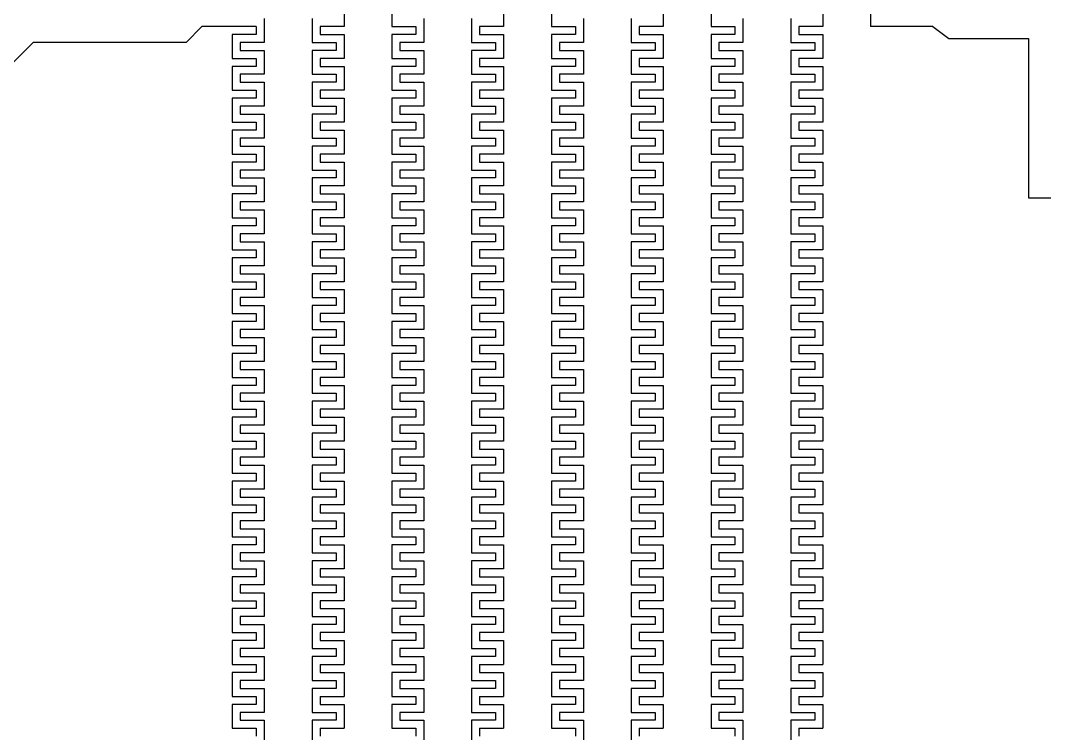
# Model space of a CAD drawing. Header units: millimetres. Extents: x -15719 to 274281, y 25504 to 323346.
# Drawn here: x 242422 to 245631, y 186917 to 189152 of the extents above; entities that cross this region are included whole.
import ezdxf

# ---------------------------------------------------------------- set-up
doc = ezdxf.new("R2010")
doc.units = ezdxf.units.MM
doc.layers.add('CLEAR', color=140, linetype='Continuous')
doc.layers.add('OPAQUE', color=10, linetype='Continuous')

msp = doc.modelspace()

# ---------------------------------------------------------------- linework, layer by layer
at = {"layer": 'CLEAR'}
for p, q in [((243436, 189208), (243436, 189133)), ((243586, 189208), (243586, 189133)), ((243936, 189208), (243936, 189133)), ((244086, 189208), (244086, 189133)), ((244436, 189208), (244436, 189133)), ((244586, 189208), (244586, 189133)), ((244936, 189208), (244936, 189133)), ((245086, 189208), (245086, 189133)), ((243186, 189158), (243186, 189083)), ((243336, 189158), (243336, 189083)), ((243686, 189158), (243686, 189083)), ((243836, 189158), (243836, 189083)), ((244186, 189158), (244186, 189083)), ((244336, 189158), (244336, 189083)), ((244686, 189158), (244686, 189083)), ((244836, 189158), (244836, 189083)), ((242991, 189133), (242941, 189083)), ((243161, 189133), (242991, 189133)), ((243161, 189133), (243161, 189108)), ((243436, 189133), (243361, 189133)), ((243361, 189133), (243361, 189108)), ((243586, 189133), (243661, 189133)), ((243661, 189133), (243661, 189108)), ((243936, 189133), (243861, 189133)), ((243861, 189133), (243861, 189108)), ((244086, 189133), (244161, 189133)), ((244161, 189133), (244161, 189108)), ((244436, 189133), (244361, 189133)), ((244361, 189133), (244361, 189108)), ((244586, 189133), (244661, 189133)), ((244661, 189133), (244661, 189108)), ((244936, 189133), (244861, 189133)), ((244861, 189133), (244861, 189108)), ((245281, 189133), (245086, 189133)), ((245281, 189133), (245331, 189095.5)), ((243161, 189108), (243086, 189108)), ((243086, 189108), (243086, 189033)), ((243361, 189108), (243436, 189108)), ((243436, 189108), (243436, 189033)), ((243661, 189108), (243586, 189108)), ((243586, 189108), (243586, 189033)), ((243861, 189108), (243936, 189108)), ((243936, 189108), (243936, 189033)), ((244161, 189108), (244086, 189108)), ((244086, 189108), (244086, 189033)), ((244361, 189108), (244436, 189108)), ((244436, 189108), (244436, 189033)), ((244661, 189108), (244586, 189108)), ((244586, 189108), (244586, 189033)), ((244861, 189108), (244936, 189108)), ((244936, 189108), (244936, 189033)), ((245331, 189095.5), (245581, 189095.5)), ((245581, 189095.5), (245581, 188595.5)), ((242461.7, 189083), (240303.9, 186925.2)), ((242941, 189083), (242461.7, 189083)), ((243186, 189083), (243111, 189083)), ((243111, 189083), (243111, 189058)), ((243336, 189083), (243411, 189083)), ((243411, 189083), (243411, 189058)), ((243686, 189083), (243611, 189083)), ((243611, 189083), (243611, 189058)), ((243836, 189083), (243911, 189083)), ((243911, 189083), (243911, 189058)), ((244186, 189083), (244111, 189083)), ((244111, 189083), (244111, 189058)), ((244336, 189083), (244411, 189083)), ((244411, 189083), (244411, 189058)), ((244686, 189083), (244611, 189083)), ((244611, 189083), (244611, 189058)), ((244836, 189083), (244911, 189083)), ((244911, 189083), (244911, 189058)), ((243086, 189033), (243161, 189033)), ((243111, 189058), (243186, 189058)), ((243161, 189033), (243161, 189008)), ((243186, 189058), (243186, 188983)), ((243411, 189058), (243336, 189058)), ((243336, 189058), (243336, 188983)), ((243436, 189033), (243361, 189033)), ((243361, 189033), (243361, 189008)), ((243586, 189033), (243661, 189033)), ((243611, 189058), (243686, 189058)), ((243661, 189033), (243661, 189008)), ((243686, 189058), (243686, 188983)), ((243911, 189058), (243836, 189058)), ((243836, 189058), (243836, 188983)), ((243936, 189033), (243861, 189033)), ((243861, 189033), (243861, 189008)), ((244086, 189033), (244161, 189033)), ((244111, 189058), (244186, 189058)), ((244161, 189033), (244161, 189008)), ((244186, 189058), (244186, 188983)), ((244411, 189058), (244336, 189058)), ((244336, 189058), (244336, 188983)), ((244436, 189033), (244361, 189033)), ((244361, 189033), (244361, 189008)), ((244586, 189033), (244661, 189033)), ((244611, 189058), (244686, 189058)), ((244661, 189033), (244661, 189008)), ((244686, 189058), (244686, 188983)), ((244911, 189058), (244836, 189058)), ((244836, 189058), (244836, 188983)), ((244936, 189033), (244861, 189033)), ((244861, 189033), (244861, 189008)), ((243161, 189008), (243086, 189008)), ((243086, 189008), (243086, 188933)), ((243361, 189008), (243436, 189008)), ((243436, 189008), (243436, 188933)), ((243661, 189008), (243586, 189008)), ((243586, 189008), (243586, 188933)), ((243861, 189008), (243936, 189008)), ((243936, 189008), (243936, 188933)), ((244161, 189008), (244086, 189008)), ((244086, 189008), (244086, 188933)), ((244361, 189008), (244436, 189008)), ((244436, 189008), (244436, 188933)), ((244661, 189008), (244586, 189008)), ((244586, 189008), (244586, 188933)), ((244861, 189008), (244936, 189008)), ((244936, 189008), (244936, 188933)), ((243186, 188983), (243111, 188983)), ((243111, 188983), (243111, 188958)), ((243336, 188983), (243411, 188983)), ((243411, 188983), (243411, 188958)), ((243686, 188983), (243611, 188983)), ((243611, 188983), (243611, 188958)), ((243836, 188983), (243911, 188983)), ((243911, 188983), (243911, 188958)), ((244186, 188983), (244111, 188983)), ((244111, 188983), (244111, 188958)), ((244336, 188983), (244411, 188983)), ((244411, 188983), (244411, 188958)), ((244686, 188983), (244611, 188983)), ((244611, 188983), (244611, 188958)), ((244836, 188983), (244911, 188983)), ((244911, 188983), (244911, 188958)), ((243086, 188933), (243161, 188933)), ((243111, 188958), (243186, 188958)), ((243161, 188933), (243161, 188908)), ((243186, 188958), (243186, 188883)), ((243411, 188958), (243336, 188958)), ((243336, 188958), (243336, 188883)), ((243436, 188933), (243361, 188933)), ((243361, 188933), (243361, 188908)), ((243586, 188933), (243661, 188933)), ((243611, 188958), (243686, 188958)), ((243661, 188933), (243661, 188908)), ((243686, 188958), (243686, 188883)), ((243911, 188958), (243836, 188958)), ((243836, 188958), (243836, 188883)), ((243936, 188933), (243861, 188933)), ((243861, 188933), (243861, 188908)), ((244086, 188933), (244161, 188933)), ((244111, 188958), (244186, 188958)), ((244161, 188933), (244161, 188908)), ((244186, 188958), (244186, 188883)), ((244411, 188958), (244336, 188958)), ((244336, 188958), (244336, 188883)), ((244436, 188933), (244361, 188933)), ((244361, 188933), (244361, 188908)), ((244586, 188933), (244661, 188933)), ((244611, 188958), (244686, 188958)), ((244661, 188933), (244661, 188908)), ((244686, 188958), (244686, 188883)), ((244911, 188958), (244836, 188958)), ((244836, 188958), (244836, 188883)), ((244936, 188933), (244861, 188933)), ((244861, 188933), (244861, 188908)), ((243161, 188908), (243086, 188908)), ((243086, 188908), (243086, 188833)), ((243361, 188908), (243436, 188908)), ((243436, 188908), (243436, 188833)), ((243661, 188908), (243586, 188908)), ((243586, 188908), (243586, 188833)), ((243861, 188908), (243936, 188908)), ((243936, 188908), (243936, 188833)), ((244161, 188908), (244086, 188908)), ((244086, 188908), (244086, 188833)), ((244361, 188908), (244436, 188908)), ((244436, 188908), (244436, 188833)), ((244661, 188908), (244586, 188908)), ((244586, 188908), (244586, 188833)), ((244861, 188908), (244936, 188908)), ((244936, 188908), (244936, 188833)), ((243186, 188883), (243111, 188883)), ((243111, 188883), (243111, 188858)), ((243336, 188883), (243411, 188883)), ((243411, 188883), (243411, 188858)), ((243686, 188883), (243611, 188883)), ((243611, 188883), (243611, 188858)), ((243836, 188883), (243911, 188883)), ((243911, 188883), (243911, 188858)), ((244186, 188883), (244111, 188883)), ((244111, 188883), (244111, 188858)), ((244336, 188883), (244411, 188883)), ((244411, 188883), (244411, 188858)), ((244686, 188883), (244611, 188883)), ((244611, 188883), (244611, 188858)), ((244836, 188883), (244911, 188883)), ((244911, 188883), (244911, 188858)), ((243111, 188858), (243186, 188858)), ((243186, 188858), (243186, 188783)), ((243411, 188858), (243336, 188858)), ((243336, 188858), (243336, 188783)), ((243611, 188858), (243686, 188858)), ((243686, 188858), (243686, 188783)), ((243911, 188858), (243836, 188858)), ((243836, 188858), (243836, 188783)), ((244111, 188858), (244186, 188858)), ((244186, 188858), (244186, 188783)), ((244411, 188858), (244336, 188858)), ((244336, 188858), (244336, 188783)), ((244611, 188858), (244686, 188858)), ((244686, 188858), (244686, 188783)), ((244911, 188858), (244836, 188858)), ((244836, 188858), (244836, 188783)), ((243086, 188833), (243161, 188833)), ((243161, 188808), (243086, 188808)), ((243086, 188808), (243086, 188733)), ((243161, 188833), (243161, 188808)), ((243436, 188833), (243361, 188833)), ((243361, 188833), (243361, 188808)), ((243361, 188808), (243436, 188808)), ((243436, 188808), (243436, 188733)), ((243586, 188833), (243661, 188833)), ((243661, 188808), (243586, 188808)), ((243586, 188808), (243586, 188733)), ((243661, 188833), (243661, 188808)), ((243936, 188833), (243861, 188833)), ((243861, 188833), (243861, 188808)), ((243861, 188808), (243936, 188808)), ((243936, 188808), (243936, 188733)), ((244086, 188833), (244161, 188833)), ((244161, 188808), (244086, 188808)), ((244086, 188808), (244086, 188733)), ((244161, 188833), (244161, 188808)), ((244436, 188833), (244361, 188833)), ((244361, 188833), (244361, 188808)), ((244361, 188808), (244436, 188808)), ((244436, 188808), (244436, 188733)), ((244586, 188833), (244661, 188833)), ((244661, 188808), (244586, 188808)), ((244586, 188808), (244586, 188733)), ((244661, 188833), (244661, 188808)), ((244936, 188833), (244861, 188833)), ((244861, 188833), (244861, 188808)), ((244861, 188808), (244936, 188808)), ((244936, 188808), (244936, 188733)), ((243186, 188783), (243111, 188783)), ((243111, 188783), (243111, 188758)), ((243336, 188783), (243411, 188783)), ((243411, 188783), (243411, 188758)), ((243686, 188783), (243611, 188783)), ((243611, 188783), (243611, 188758)), ((243836, 188783), (243911, 188783)), ((243911, 188783), (243911, 188758)), ((244186, 188783), (244111, 188783)), ((244111, 188783), (244111, 188758)), ((244336, 188783), (244411, 188783)), ((244411, 188783), (244411, 188758)), ((244686, 188783), (244611, 188783)), ((244611, 188783), (244611, 188758)), ((244836, 188783), (244911, 188783)), ((244911, 188783), (244911, 188758)), ((243111, 188758), (243186, 188758)), ((243186, 188758), (243186, 188683)), ((243411, 188758), (243336, 188758)), ((243336, 188758), (243336, 188683)), ((243611, 188758), (243686, 188758)), ((243686, 188758), (243686, 188683)), ((243911, 188758), (243836, 188758)), ((243836, 188758), (243836, 188683)), ((244111, 188758), (244186, 188758)), ((244186, 188758), (244186, 188683)), ((244411, 188758), (244336, 188758)), ((244336, 188758), (244336, 188683)), ((244611, 188758), (244686, 188758)), ((244686, 188758), (244686, 188683)), ((244911, 188758), (244836, 188758)), ((244836, 188758), (244836, 188683)), ((243086, 188733), (243161, 188733)), ((243161, 188708), (243086, 188708)), ((243086, 188708), (243086, 188633)), ((243161, 188733), (243161, 188708)), ((243436, 188733), (243361, 188733)), ((243361, 188733), (243361, 188708)), ((243361, 188708), (243436, 188708)), ((243436, 188708), (243436, 188633)), ((243586, 188733), (243661, 188733)), ((243661, 188708), (243586, 188708)), ((243586, 188708), (243586, 188633)), ((243661, 188733), (243661, 188708)), ((243936, 188733), (243861, 188733)), ((243861, 188733), (243861, 188708)), ((243861, 188708), (243936, 188708)), ((243936, 188708), (243936, 188633)), ((244086, 188733), (244161, 188733)), ((244161, 188708), (244086, 188708)), ((244086, 188708), (244086, 188633)), ((244161, 188733), (244161, 188708)), ((244436, 188733), (244361, 188733)), ((244361, 188733), (244361, 188708)), ((244361, 188708), (244436, 188708)), ((244436, 188708), (244436, 188633)), ((244586, 188733), (244661, 188733)), ((244661, 188708), (244586, 188708)), ((244586, 188708), (244586, 188633)), ((244661, 188733), (244661, 188708)), ((244936, 188733), (244861, 188733)), ((244861, 188733), (244861, 188708)), ((244861, 188708), (244936, 188708)), ((244936, 188708), (244936, 188633)), ((243186, 188683), (243111, 188683)), ((243111, 188683), (243111, 188658)), ((243336, 188683), (243411, 188683)), ((243411, 188683), (243411, 188658)), ((243686, 188683), (243611, 188683)), ((243611, 188683), (243611, 188658)), ((243836, 188683), (243911, 188683)), ((243911, 188683), (243911, 188658)), ((244186, 188683), (244111, 188683)), ((244111, 188683), (244111, 188658)), ((244336, 188683), (244411, 188683)), ((244411, 188683), (244411, 188658)), ((244686, 188683), (244611, 188683)), ((244611, 188683), (244611, 188658)), ((244836, 188683), (244911, 188683)), ((244911, 188683), (244911, 188658)), ((243111, 188658), (243186, 188658)), ((243186, 188658), (243186, 188583)), ((243411, 188658), (243336, 188658)), ((243336, 188658), (243336, 188583)), ((243611, 188658), (243686, 188658)), ((243686, 188658), (243686, 188583)), ((243911, 188658), (243836, 188658)), ((243836, 188658), (243836, 188583)), ((244111, 188658), (244186, 188658)), ((244186, 188658), (244186, 188583)), ((244411, 188658), (244336, 188658)), ((244336, 188658), (244336, 188583)), ((244611, 188658), (244686, 188658)), ((244686, 188658), (244686, 188583)), ((244911, 188658), (244836, 188658)), ((244836, 188658), (244836, 188583)), ((243086, 188633), (243161, 188633)), ((243161, 188633), (243161, 188608)), ((243436, 188633), (243361, 188633)), ((243361, 188633), (243361, 188608)), ((243586, 188633), (243661, 188633)), ((243661, 188633), (243661, 188608)), ((243936, 188633), (243861, 188633)), ((243861, 188633), (243861, 188608)), ((244086, 188633), (244161, 188633)), ((244161, 188633), (244161, 188608)), ((244436, 188633), (244361, 188633)), ((244361, 188633), (244361, 188608)), ((244586, 188633), (244661, 188633)), ((244661, 188633), (244661, 188608)), ((244936, 188633), (244861, 188633)), ((244861, 188633), (244861, 188608)), ((243161, 188608), (243086, 188608)), ((243086, 188608), (243086, 188533)), ((243186, 188583), (243111, 188583)), ((243111, 188583), (243111, 188558)), ((243336, 188583), (243411, 188583)), ((243361, 188608), (243436, 188608)), ((243411, 188583), (243411, 188558)), ((243436, 188608), (243436, 188533)), ((243661, 188608), (243586, 188608)), ((243586, 188608), (243586, 188533)), ((243686, 188583), (243611, 188583)), ((243611, 188583), (243611, 188558)), ((243836, 188583), (243911, 188583)), ((243861, 188608), (243936, 188608)), ((243911, 188583), (243911, 188558)), ((243936, 188608), (243936, 188533)), ((244161, 188608), (244086, 188608)), ((244086, 188608), (244086, 188533)), ((244186, 188583), (244111, 188583)), ((244111, 188583), (244111, 188558)), ((244336, 188583), (244411, 188583)), ((244361, 188608), (244436, 188608)), ((244411, 188583), (244411, 188558)), ((244436, 188608), (244436, 188533)), ((244661, 188608), (244586, 188608)), ((244586, 188608), (244586, 188533)), ((244686, 188583), (244611, 188583)), ((244611, 188583), (244611, 188558)), ((244836, 188583), (244911, 188583)), ((244861, 188608), (244936, 188608)), ((244911, 188583), (244911, 188558)), ((244936, 188608), (244936, 188533)), ((245581, 188595.5), (245781, 188595.5)), ((243111, 188558), (243186, 188558)), ((243186, 188558), (243186, 188483)), ((243411, 188558), (243336, 188558)), ((243336, 188558), (243336, 188483)), ((243611, 188558), (243686, 188558)), ((243686, 188558), (243686, 188483)), ((243911, 188558), (243836, 188558)), ((243836, 188558), (243836, 188483)), ((244111, 188558), (244186, 188558)), ((244186, 188558), (244186, 188483)), ((244411, 188558), (244336, 188558)), ((244336, 188558), (244336, 188483)), ((244611, 188558), (244686, 188558)), ((244686, 188558), (244686, 188483)), ((244911, 188558), (244836, 188558)), ((244836, 188558), (244836, 188483)), ((243086, 188533), (243161, 188533)), ((243161, 188533), (243161, 188508)), ((243436, 188533), (243361, 188533)), ((243361, 188533), (243361, 188508)), ((243586, 188533), (243661, 188533)), ((243661, 188533), (243661, 188508)), ((243936, 188533), (243861, 188533)), ((243861, 188533), (243861, 188508)), ((244086, 188533), (244161, 188533)), ((244161, 188533), (244161, 188508)), ((244436, 188533), (244361, 188533)), ((244361, 188533), (244361, 188508)), ((244586, 188533), (244661, 188533)), ((244661, 188533), (244661, 188508)), ((244936, 188533), (244861, 188533)), ((244861, 188533), (244861, 188508)), ((243161, 188508), (243086, 188508)), ((243086, 188508), (243086, 188433)), ((243186, 188483), (243111, 188483)), ((243111, 188483), (243111, 188458)), ((243336, 188483), (243411, 188483)), ((243361, 188508), (243436, 188508)), ((243411, 188483), (243411, 188458)), ((243436, 188508), (243436, 188433)), ((243661, 188508), (243586, 188508)), ((243586, 188508), (243586, 188433)), ((243686, 188483), (243611, 188483)), ((243611, 188483), (243611, 188458)), ((243836, 188483), (243911, 188483)), ((243861, 188508), (243936, 188508)), ((243911, 188483), (243911, 188458)), ((243936, 188508), (243936, 188433)), ((244161, 188508), (244086, 188508)), ((244086, 188508), (244086, 188433)), ((244186, 188483), (244111, 188483)), ((244111, 188483), (244111, 188458)), ((244336, 188483), (244411, 188483)), ((244361, 188508), (244436, 188508)), ((244411, 188483), (244411, 188458)), ((244436, 188508), (244436, 188433)), ((244661, 188508), (244586, 188508)), ((244586, 188508), (244586, 188433)), ((244686, 188483), (244611, 188483)), ((244611, 188483), (244611, 188458)), ((244836, 188483), (244911, 188483)), ((244861, 188508), (244936, 188508)), ((244911, 188483), (244911, 188458)), ((244936, 188508), (244936, 188433)), ((243111, 188458), (243186, 188458)), ((243186, 188458), (243186, 188383)), ((243411, 188458), (243336, 188458)), ((243336, 188458), (243336, 188383)), ((243611, 188458), (243686, 188458)), ((243686, 188458), (243686, 188383)), ((243911, 188458), (243836, 188458)), ((243836, 188458), (243836, 188383)), ((244111, 188458), (244186, 188458)), ((244186, 188458), (244186, 188383)), ((244411, 188458), (244336, 188458)), ((244336, 188458), (244336, 188383)), ((244611, 188458), (244686, 188458)), ((244686, 188458), (244686, 188383)), ((244911, 188458), (244836, 188458)), ((244836, 188458), (244836, 188383)), ((243086, 188433), (243161, 188433)), ((243161, 188433), (243161, 188408)), ((243436, 188433), (243361, 188433)), ((243361, 188433), (243361, 188408)), ((243586, 188433), (243661, 188433)), ((243661, 188433), (243661, 188408)), ((243936, 188433), (243861, 188433)), ((243861, 188433), (243861, 188408)), ((244086, 188433), (244161, 188433)), ((244161, 188433), (244161, 188408)), ((244436, 188433), (244361, 188433)), ((244361, 188433), (244361, 188408)), ((244586, 188433), (244661, 188433)), ((244661, 188433), (244661, 188408)), ((244936, 188433), (244861, 188433)), ((244861, 188433), (244861, 188408)), ((243161, 188408), (243086, 188408)), ((243086, 188408), (243086, 188333)), ((243361, 188408), (243436, 188408)), ((243436, 188408), (243436, 188333)), ((243661, 188408), (243586, 188408)), ((243586, 188408), (243586, 188333)), ((243861, 188408), (243936, 188408)), ((243936, 188408), (243936, 188333)), ((244161, 188408), (244086, 188408)), ((244086, 188408), (244086, 188333)), ((244361, 188408), (244436, 188408)), ((244436, 188408), (244436, 188333)), ((244661, 188408), (244586, 188408)), ((244586, 188408), (244586, 188333)), ((244861, 188408), (244936, 188408)), ((244936, 188408), (244936, 188333)), ((243186, 188383), (243111, 188383)), ((243111, 188383), (243111, 188358)), ((243111, 188358), (243186, 188358)), ((243186, 188358), (243186, 188283)), ((243336, 188383), (243411, 188383)), ((243411, 188358), (243336, 188358)), ((243336, 188358), (243336, 188283)), ((243411, 188383), (243411, 188358)), ((243686, 188383), (243611, 188383)), ((243611, 188383), (243611, 188358)), ((243611, 188358), (243686, 188358)), ((243686, 188358), (243686, 188283)), ((243836, 188383), (243911, 188383)), ((243911, 188358), (243836, 188358)), ((243836, 188358), (243836, 188283)), ((243911, 188383), (243911, 188358)), ((244186, 188383), (244111, 188383)), ((244111, 188383), (244111, 188358)), ((244111, 188358), (244186, 188358)), ((244186, 188358), (244186, 188283)), ((244336, 188383), (244411, 188383)), ((244411, 188358), (244336, 188358)), ((244336, 188358), (244336, 188283)), ((244411, 188383), (244411, 188358)), ((244686, 188383), (244611, 188383)), ((244611, 188383), (244611, 188358)), ((244611, 188358), (244686, 188358)), ((244686, 188358), (244686, 188283)), ((244836, 188383), (244911, 188383)), ((244911, 188358), (244836, 188358)), ((244836, 188358), (244836, 188283)), ((244911, 188383), (244911, 188358)), ((243086, 188333), (243161, 188333)), ((243161, 188333), (243161, 188308)), ((243436, 188333), (243361, 188333)), ((243361, 188333), (243361, 188308)), ((243586, 188333), (243661, 188333)), ((243661, 188333), (243661, 188308)), ((243936, 188333), (243861, 188333)), ((243861, 188333), (243861, 188308)), ((244086, 188333), (244161, 188333)), ((244161, 188333), (244161, 188308)), ((244436, 188333), (244361, 188333)), ((244361, 188333), (244361, 188308)), ((244586, 188333), (244661, 188333)), ((244661, 188333), (244661, 188308)), ((244936, 188333), (244861, 188333)), ((244861, 188333), (244861, 188308)), ((243161, 188308), (243086, 188308)), ((243086, 188308), (243086, 188233)), ((243361, 188308), (243436, 188308)), ((243436, 188308), (243436, 188233)), ((243661, 188308), (243586, 188308)), ((243586, 188308), (243586, 188233)), ((243861, 188308), (243936, 188308)), ((243936, 188308), (243936, 188233)), ((244161, 188308), (244086, 188308)), ((244086, 188308), (244086, 188233)), ((244361, 188308), (244436, 188308)), ((244436, 188308), (244436, 188233)), ((244661, 188308), (244586, 188308)), ((244586, 188308), (244586, 188233)), ((244861, 188308), (244936, 188308)), ((244936, 188308), (244936, 188233)), ((243186, 188283), (243111, 188283)), ((243111, 188283), (243111, 188258)), ((243111, 188258), (243186, 188258)), ((243186, 188258), (243186, 188183)), ((243336, 188283), (243411, 188283)), ((243411, 188258), (243336, 188258)), ((243336, 188258), (243336, 188183)), ((243411, 188283), (243411, 188258)), ((243686, 188283), (243611, 188283)), ((243611, 188283), (243611, 188258)), ((243611, 188258), (243686, 188258)), ((243686, 188258), (243686, 188183)), ((243836, 188283), (243911, 188283)), ((243911, 188258), (243836, 188258)), ((243836, 188258), (243836, 188183)), ((243911, 188283), (243911, 188258)), ((244186, 188283), (244111, 188283)), ((244111, 188283), (244111, 188258)), ((244111, 188258), (244186, 188258)), ((244186, 188258), (244186, 188183)), ((244336, 188283), (244411, 188283)), ((244411, 188258), (244336, 188258)), ((244336, 188258), (244336, 188183)), ((244411, 188283), (244411, 188258)), ((244686, 188283), (244611, 188283)), ((244611, 188283), (244611, 188258)), ((244611, 188258), (244686, 188258)), ((244686, 188258), (244686, 188183)), ((244836, 188283), (244911, 188283)), ((244911, 188258), (244836, 188258)), ((244836, 188258), (244836, 188183)), ((244911, 188283), (244911, 188258)), ((243086, 188233), (243161, 188233)), ((243161, 188233), (243161, 188208)), ((243436, 188233), (243361, 188233)), ((243361, 188233), (243361, 188208)), ((243586, 188233), (243661, 188233)), ((243661, 188233), (243661, 188208)), ((243936, 188233), (243861, 188233)), ((243861, 188233), (243861, 188208)), ((244086, 188233), (244161, 188233)), ((244161, 188233), (244161, 188208)), ((244436, 188233), (244361, 188233)), ((244361, 188233), (244361, 188208)), ((244586, 188233), (244661, 188233)), ((244661, 188233), (244661, 188208)), ((244936, 188233), (244861, 188233)), ((244861, 188233), (244861, 188208)), ((243161, 188208), (243086, 188208)), ((243086, 188208), (243086, 188133)), ((243361, 188208), (243436, 188208)), ((243436, 188208), (243436, 188133)), ((243661, 188208), (243586, 188208)), ((243586, 188208), (243586, 188133)), ((243861, 188208), (243936, 188208)), ((243936, 188208), (243936, 188133)), ((244161, 188208), (244086, 188208)), ((244086, 188208), (244086, 188133)), ((244361, 188208), (244436, 188208)), ((244436, 188208), (244436, 188133)), ((244661, 188208), (244586, 188208)), ((244586, 188208), (244586, 188133)), ((244861, 188208), (244936, 188208)), ((244936, 188208), (244936, 188133)), ((243186, 188183), (243111, 188183)), ((243111, 188183), (243111, 188158)), ((243336, 188183), (243411, 188183)), ((243411, 188183), (243411, 188158)), ((243686, 188183), (243611, 188183)), ((243611, 188183), (243611, 188158)), ((243836, 188183), (243911, 188183)), ((243911, 188183), (243911, 188158)), ((244186, 188183), (244111, 188183)), ((244111, 188183), (244111, 188158)), ((244336, 188183), (244411, 188183)), ((244411, 188183), (244411, 188158)), ((244686, 188183), (244611, 188183)), ((244611, 188183), (244611, 188158)), ((244836, 188183), (244911, 188183)), ((244911, 188183), (244911, 188158)), ((243086, 188133), (243161, 188133)), ((243111, 188158), (243186, 188158)), ((243161, 188133), (243161, 188108)), ((243186, 188158), (243186, 188083)), ((243411, 188158), (243336, 188158)), ((243336, 188158), (243336, 188083)), ((243436, 188133), (243361, 188133)), ((243361, 188133), (243361, 188108)), ((243586, 188133), (243661, 188133)), ((243611, 188158), (243686, 188158)), ((243661, 188133), (243661, 188108)), ((243686, 188158), (243686, 188083)), ((243911, 188158), (243836, 188158)), ((243836, 188158), (243836, 188083)), ((243936, 188133), (243861, 188133)), ((243861, 188133), (243861, 188108)), ((244086, 188133), (244161, 188133)), ((244111, 188158), (244186, 188158)), ((244161, 188133), (244161, 188108)), ((244186, 188158), (244186, 188083)), ((244411, 188158), (244336, 188158)), ((244336, 188158), (244336, 188083)), ((244436, 188133), (244361, 188133)), ((244361, 188133), (244361, 188108)), ((244586, 188133), (244661, 188133)), ((244611, 188158), (244686, 188158)), ((244661, 188133), (244661, 188108)), ((244686, 188158), (244686, 188083)), ((244911, 188158), (244836, 188158)), ((244836, 188158), (244836, 188083)), ((244936, 188133), (244861, 188133)), ((244861, 188133), (244861, 188108)), ((243161, 188108), (243086, 188108)), ((243086, 188108), (243086, 188033)), ((243361, 188108), (243436, 188108)), ((243436, 188108), (243436, 188033)), ((243661, 188108), (243586, 188108)), ((243586, 188108), (243586, 188033)), ((243861, 188108), (243936, 188108)), ((243936, 188108), (243936, 188033)), ((244161, 188108), (244086, 188108)), ((244086, 188108), (244086, 188033)), ((244361, 188108), (244436, 188108)), ((244436, 188108), (244436, 188033)), ((244661, 188108), (244586, 188108)), ((244586, 188108), (244586, 188033)), ((244861, 188108), (244936, 188108)), ((244936, 188108), (244936, 188033)), ((243186, 188083), (243111, 188083)), ((243111, 188083), (243111, 188058)), ((243336, 188083), (243411, 188083)), ((243411, 188083), (243411, 188058)), ((243686, 188083), (243611, 188083)), ((243611, 188083), (243611, 188058)), ((243836, 188083), (243911, 188083)), ((243911, 188083), (243911, 188058)), ((244186, 188083), (244111, 188083)), ((244111, 188083), (244111, 188058)), ((244336, 188083), (244411, 188083)), ((244411, 188083), (244411, 188058)), ((244686, 188083), (244611, 188083)), ((244611, 188083), (244611, 188058)), ((244836, 188083), (244911, 188083)), ((244911, 188083), (244911, 188058)), ((243086, 188033), (243161, 188033)), ((243111, 188058), (243186, 188058)), ((243161, 188033), (243161, 188008)), ((243186, 188058), (243186, 187983)), ((243411, 188058), (243336, 188058)), ((243336, 188058), (243336, 187983)), ((243436, 188033), (243361, 188033)), ((243361, 188033), (243361, 188008)), ((243586, 188033), (243661, 188033)), ((243611, 188058), (243686, 188058)), ((243661, 188033), (243661, 188008)), ((243686, 188058), (243686, 187983)), ((243911, 188058), (243836, 188058)), ((243836, 188058), (243836, 187983)), ((243936, 188033), (243861, 188033)), ((243861, 188033), (243861, 188008)), ((244086, 188033), (244161, 188033)), ((244111, 188058), (244186, 188058)), ((244161, 188033), (244161, 188008)), ((244186, 188058), (244186, 187983)), ((244411, 188058), (244336, 188058)), ((244336, 188058), (244336, 187983)), ((244436, 188033), (244361, 188033)), ((244361, 188033), (244361, 188008)), ((244586, 188033), (244661, 188033)), ((244611, 188058), (244686, 188058)), ((244661, 188033), (244661, 188008)), ((244686, 188058), (244686, 187983)), ((244911, 188058), (244836, 188058)), ((244836, 188058), (244836, 187983)), ((244936, 188033), (244861, 188033)), ((244861, 188033), (244861, 188008)), ((243161, 188008), (243086, 188008)), ((243086, 188008), (243086, 187933)), ((243361, 188008), (243436, 188008)), ((243436, 188008), (243436, 187933)), ((243661, 188008), (243586, 188008)), ((243586, 188008), (243586, 187933)), ((243861, 188008), (243936, 188008)), ((243936, 188008), (243936, 187933)), ((244161, 188008), (244086, 188008)), ((244086, 188008), (244086, 187933)), ((244361, 188008), (244436, 188008)), ((244436, 188008), (244436, 187933)), ((244661, 188008), (244586, 188008)), ((244586, 188008), (244586, 187933)), ((244861, 188008), (244936, 188008)), ((244936, 188008), (244936, 187933)), ((243186, 187983), (243111, 187983)), ((243111, 187983), (243111, 187958)), ((243336, 187983), (243411, 187983)), ((243411, 187983), (243411, 187958)), ((243686, 187983), (243611, 187983)), ((243611, 187983), (243611, 187958)), ((243836, 187983), (243911, 187983)), ((243911, 187983), (243911, 187958)), ((244186, 187983), (244111, 187983)), ((244111, 187983), (244111, 187958)), ((244336, 187983), (244411, 187983)), ((244411, 187983), (244411, 187958)), ((244686, 187983), (244611, 187983)), ((244611, 187983), (244611, 187958)), ((244836, 187983), (244911, 187983)), ((244911, 187983), (244911, 187958)), ((243111, 187958), (243186, 187958)), ((243186, 187958), (243186, 187883)), ((243411, 187958), (243336, 187958)), ((243336, 187958), (243336, 187883)), ((243611, 187958), (243686, 187958)), ((243686, 187958), (243686, 187883)), ((243911, 187958), (243836, 187958)), ((243836, 187958), (243836, 187883)), ((244111, 187958), (244186, 187958)), ((244186, 187958), (244186, 187883)), ((244411, 187958), (244336, 187958)), ((244336, 187958), (244336, 187883)), ((244611, 187958), (244686, 187958)), ((244686, 187958), (244686, 187883)), ((244911, 187958), (244836, 187958)), ((244836, 187958), (244836, 187883)), ((243086, 187933), (243161, 187933)), ((243161, 187908), (243086, 187908)), ((243086, 187908), (243086, 187833)), ((243161, 187933), (243161, 187908)), ((243436, 187933), (243361, 187933)), ((243361, 187933), (243361, 187908)), ((243361, 187908), (243436, 187908)), ((243436, 187908), (243436, 187833)), ((243586, 187933), (243661, 187933)), ((243661, 187908), (243586, 187908)), ((243586, 187908), (243586, 187833)), ((243661, 187933), (243661, 187908)), ((243936, 187933), (243861, 187933)), ((243861, 187933), (243861, 187908)), ((243861, 187908), (243936, 187908)), ((243936, 187908), (243936, 187833)), ((244086, 187933), (244161, 187933)), ((244161, 187908), (244086, 187908)), ((244086, 187908), (244086, 187833)), ((244161, 187933), (244161, 187908)), ((244436, 187933), (244361, 187933)), ((244361, 187933), (244361, 187908)), ((244361, 187908), (244436, 187908)), ((244436, 187908), (244436, 187833)), ((244586, 187933), (244661, 187933)), ((244661, 187908), (244586, 187908)), ((244586, 187908), (244586, 187833)), ((244661, 187933), (244661, 187908)), ((244936, 187933), (244861, 187933)), ((244861, 187933), (244861, 187908)), ((244861, 187908), (244936, 187908)), ((244936, 187908), (244936, 187833)), ((243186, 187883), (243111, 187883)), ((243111, 187883), (243111, 187858)), ((243336, 187883), (243411, 187883)), ((243411, 187883), (243411, 187858)), ((243686, 187883), (243611, 187883)), ((243611, 187883), (243611, 187858)), ((243836, 187883), (243911, 187883)), ((243911, 187883), (243911, 187858)), ((244186, 187883), (244111, 187883)), ((244111, 187883), (244111, 187858)), ((244336, 187883), (244411, 187883)), ((244411, 187883), (244411, 187858)), ((244686, 187883), (244611, 187883)), ((244611, 187883), (244611, 187858)), ((244836, 187883), (244911, 187883)), ((244911, 187883), (244911, 187858)), ((243111, 187858), (243186, 187858)), ((243186, 187858), (243186, 187783)), ((243411, 187858), (243336, 187858)), ((243336, 187858), (243336, 187783)), ((243611, 187858), (243686, 187858)), ((243686, 187858), (243686, 187783)), ((243911, 187858), (243836, 187858)), ((243836, 187858), (243836, 187783)), ((244111, 187858), (244186, 187858)), ((244186, 187858), (244186, 187783)), ((244411, 187858), (244336, 187858)), ((244336, 187858), (244336, 187783)), ((244611, 187858), (244686, 187858)), ((244686, 187858), (244686, 187783)), ((244911, 187858), (244836, 187858)), ((244836, 187858), (244836, 187783)), ((243086, 187833), (243161, 187833)), ((243161, 187833), (243161, 187808)), ((243436, 187833), (243361, 187833)), ((243361, 187833), (243361, 187808)), ((243586, 187833), (243661, 187833)), ((243661, 187833), (243661, 187808)), ((243936, 187833), (243861, 187833)), ((243861, 187833), (243861, 187808)), ((244086, 187833), (244161, 187833)), ((244161, 187833), (244161, 187808)), ((244436, 187833), (244361, 187833)), ((244361, 187833), (244361, 187808)), ((244586, 187833), (244661, 187833)), ((244661, 187833), (244661, 187808)), ((244936, 187833), (244861, 187833)), ((244861, 187833), (244861, 187808)), ((243161, 187808), (243086, 187808)), ((243086, 187808), (243086, 187733)), ((243186, 187783), (243111, 187783)), ((243111, 187783), (243111, 187758)), ((243336, 187783), (243411, 187783)), ((243361, 187808), (243436, 187808)), ((243411, 187783), (243411, 187758)), ((243436, 187808), (243436, 187733)), ((243661, 187808), (243586, 187808)), ((243586, 187808), (243586, 187733)), ((243686, 187783), (243611, 187783)), ((243611, 187783), (243611, 187758)), ((243836, 187783), (243911, 187783)), ((243861, 187808), (243936, 187808)), ((243911, 187783), (243911, 187758)), ((243936, 187808), (243936, 187733)), ((244161, 187808), (244086, 187808)), ((244086, 187808), (244086, 187733)), ((244186, 187783), (244111, 187783)), ((244111, 187783), (244111, 187758)), ((244336, 187783), (244411, 187783)), ((244361, 187808), (244436, 187808)), ((244411, 187783), (244411, 187758)), ((244436, 187808), (244436, 187733)), ((244661, 187808), (244586, 187808)), ((244586, 187808), (244586, 187733)), ((244686, 187783), (244611, 187783)), ((244611, 187783), (244611, 187758)), ((244836, 187783), (244911, 187783)), ((244861, 187808), (244936, 187808)), ((244911, 187783), (244911, 187758)), ((244936, 187808), (244936, 187733)), ((243111, 187758), (243186, 187758)), ((243186, 187758), (243186, 187683)), ((243411, 187758), (243336, 187758)), ((243336, 187758), (243336, 187683)), ((243611, 187758), (243686, 187758)), ((243686, 187758), (243686, 187683)), ((243911, 187758), (243836, 187758)), ((243836, 187758), (243836, 187683)), ((244111, 187758), (244186, 187758)), ((244186, 187758), (244186, 187683)), ((244411, 187758), (244336, 187758)), ((244336, 187758), (244336, 187683)), ((244611, 187758), (244686, 187758)), ((244686, 187758), (244686, 187683)), ((244911, 187758), (244836, 187758)), ((244836, 187758), (244836, 187683)), ((243086, 187733), (243161, 187733)), ((243161, 187733), (243161, 187708)), ((243436, 187733), (243361, 187733)), ((243361, 187733), (243361, 187708)), ((243586, 187733), (243661, 187733)), ((243661, 187733), (243661, 187708)), ((243936, 187733), (243861, 187733)), ((243861, 187733), (243861, 187708)), ((244086, 187733), (244161, 187733)), ((244161, 187733), (244161, 187708)), ((244436, 187733), (244361, 187733)), ((244361, 187733), (244361, 187708)), ((244586, 187733), (244661, 187733)), ((244661, 187733), (244661, 187708)), ((244936, 187733), (244861, 187733)), ((244861, 187733), (244861, 187708)), ((243161, 187708), (243086, 187708)), ((243086, 187708), (243086, 187633)), ((243186, 187683), (243111, 187683)), ((243111, 187683), (243111, 187658)), ((243336, 187683), (243411, 187683)), ((243361, 187708), (243436, 187708)), ((243411, 187683), (243411, 187658)), ((243436, 187708), (243436, 187633)), ((243661, 187708), (243586, 187708)), ((243586, 187708), (243586, 187633)), ((243686, 187683), (243611, 187683)), ((243611, 187683), (243611, 187658)), ((243836, 187683), (243911, 187683)), ((243861, 187708), (243936, 187708)), ((243911, 187683), (243911, 187658)), ((243936, 187708), (243936, 187633)), ((244161, 187708), (244086, 187708)), ((244086, 187708), (244086, 187633)), ((244186, 187683), (244111, 187683)), ((244111, 187683), (244111, 187658)), ((244336, 187683), (244411, 187683)), ((244361, 187708), (244436, 187708)), ((244411, 187683), (244411, 187658)), ((244436, 187708), (244436, 187633)), ((244661, 187708), (244586, 187708)), ((244586, 187708), (244586, 187633)), ((244686, 187683), (244611, 187683)), ((244611, 187683), (244611, 187658)), ((244836, 187683), (244911, 187683)), ((244861, 187708), (244936, 187708)), ((244911, 187683), (244911, 187658)), ((244936, 187708), (244936, 187633)), ((243111, 187658), (243186, 187658)), ((243186, 187658), (243186, 187583)), ((243411, 187658), (243336, 187658)), ((243336, 187658), (243336, 187583)), ((243611, 187658), (243686, 187658)), ((243686, 187658), (243686, 187583)), ((243911, 187658), (243836, 187658)), ((243836, 187658), (243836, 187583)), ((244111, 187658), (244186, 187658)), ((244186, 187658), (244186, 187583)), ((244411, 187658), (244336, 187658)), ((244336, 187658), (244336, 187583)), ((244611, 187658), (244686, 187658)), ((244686, 187658), (244686, 187583)), ((244911, 187658), (244836, 187658)), ((244836, 187658), (244836, 187583)), ((243086, 187633), (243161, 187633)), ((243161, 187633), (243161, 187608)), ((243436, 187633), (243361, 187633)), ((243361, 187633), (243361, 187608)), ((243586, 187633), (243661, 187633)), ((243661, 187633), (243661, 187608)), ((243936, 187633), (243861, 187633)), ((243861, 187633), (243861, 187608)), ((244086, 187633), (244161, 187633)), ((244161, 187633), (244161, 187608)), ((244436, 187633), (244361, 187633)), ((244361, 187633), (244361, 187608)), ((244586, 187633), (244661, 187633)), ((244661, 187633), (244661, 187608)), ((244936, 187633), (244861, 187633)), ((244861, 187633), (244861, 187608)), ((243161, 187608), (243086, 187608)), ((243086, 187608), (243086, 187533)), ((243361, 187608), (243436, 187608)), ((243436, 187608), (243436, 187533)), ((243661, 187608), (243586, 187608)), ((243586, 187608), (243586, 187533)), ((243861, 187608), (243936, 187608)), ((243936, 187608), (243936, 187533)), ((244161, 187608), (244086, 187608)), ((244086, 187608), (244086, 187533)), ((244361, 187608), (244436, 187608)), ((244436, 187608), (244436, 187533)), ((244661, 187608), (244586, 187608)), ((244586, 187608), (244586, 187533)), ((244861, 187608), (244936, 187608)), ((244936, 187608), (244936, 187533)), ((243186, 187583), (243111, 187583)), ((243111, 187583), (243111, 187558)), ((243111, 187558), (243186, 187558)), ((243186, 187558), (243186, 187483)), ((243336, 187583), (243411, 187583)), ((243411, 187558), (243336, 187558)), ((243336, 187558), (243336, 187483)), ((243411, 187583), (243411, 187558)), ((243686, 187583), (243611, 187583)), ((243611, 187583), (243611, 187558)), ((243611, 187558), (243686, 187558)), ((243686, 187558), (243686, 187483)), ((243836, 187583), (243911, 187583)), ((243911, 187558), (243836, 187558)), ((243836, 187558), (243836, 187483)), ((243911, 187583), (243911, 187558)), ((244186, 187583), (244111, 187583)), ((244111, 187583), (244111, 187558)), ((244111, 187558), (244186, 187558)), ((244186, 187558), (244186, 187483)), ((244336, 187583), (244411, 187583)), ((244411, 187558), (244336, 187558)), ((244336, 187558), (244336, 187483)), ((244411, 187583), (244411, 187558)), ((244686, 187583), (244611, 187583)), ((244611, 187583), (244611, 187558)), ((244611, 187558), (244686, 187558)), ((244686, 187558), (244686, 187483)), ((244836, 187583), (244911, 187583)), ((244911, 187558), (244836, 187558)), ((244836, 187558), (244836, 187483)), ((244911, 187583), (244911, 187558)), ((243086, 187533), (243161, 187533)), ((243161, 187533), (243161, 187508)), ((243436, 187533), (243361, 187533)), ((243361, 187533), (243361, 187508)), ((243586, 187533), (243661, 187533)), ((243661, 187533), (243661, 187508)), ((243936, 187533), (243861, 187533)), ((243861, 187533), (243861, 187508)), ((244086, 187533), (244161, 187533)), ((244161, 187533), (244161, 187508)), ((244436, 187533), (244361, 187533)), ((244361, 187533), (244361, 187508)), ((244586, 187533), (244661, 187533)), ((244661, 187533), (244661, 187508)), ((244936, 187533), (244861, 187533)), ((244861, 187533), (244861, 187508)), ((243161, 187508), (243086, 187508)), ((243086, 187508), (243086, 187433)), ((243361, 187508), (243436, 187508)), ((243436, 187508), (243436, 187433)), ((243661, 187508), (243586, 187508)), ((243586, 187508), (243586, 187433)), ((243861, 187508), (243936, 187508)), ((243936, 187508), (243936, 187433)), ((244161, 187508), (244086, 187508)), ((244086, 187508), (244086, 187433)), ((244361, 187508), (244436, 187508)), ((244436, 187508), (244436, 187433)), ((244661, 187508), (244586, 187508)), ((244586, 187508), (244586, 187433)), ((244861, 187508), (244936, 187508)), ((244936, 187508), (244936, 187433)), ((243186, 187483), (243111, 187483)), ((243111, 187483), (243111, 187458)), ((243111, 187458), (243186, 187458)), ((243186, 187458), (243186, 187383)), ((243336, 187483), (243411, 187483)), ((243411, 187458), (243336, 187458)), ((243336, 187458), (243336, 187383)), ((243411, 187483), (243411, 187458)), ((243686, 187483), (243611, 187483)), ((243611, 187483), (243611, 187458)), ((243611, 187458), (243686, 187458)), ((243686, 187458), (243686, 187383)), ((243836, 187483), (243911, 187483)), ((243911, 187458), (243836, 187458)), ((243836, 187458), (243836, 187383)), ((243911, 187483), (243911, 187458)), ((244186, 187483), (244111, 187483)), ((244111, 187483), (244111, 187458)), ((244111, 187458), (244186, 187458)), ((244186, 187458), (244186, 187383)), ((244336, 187483), (244411, 187483)), ((244411, 187458), (244336, 187458)), ((244336, 187458), (244336, 187383)), ((244411, 187483), (244411, 187458)), ((244686, 187483), (244611, 187483)), ((244611, 187483), (244611, 187458)), ((244611, 187458), (244686, 187458)), ((244686, 187458), (244686, 187383)), ((244836, 187483), (244911, 187483)), ((244911, 187458), (244836, 187458)), ((244836, 187458), (244836, 187383)), ((244911, 187483), (244911, 187458)), ((243086, 187433), (243161, 187433)), ((243161, 187433), (243161, 187408)), ((243436, 187433), (243361, 187433)), ((243361, 187433), (243361, 187408)), ((243586, 187433), (243661, 187433)), ((243661, 187433), (243661, 187408)), ((243936, 187433), (243861, 187433)), ((243861, 187433), (243861, 187408)), ((244086, 187433), (244161, 187433)), ((244161, 187433), (244161, 187408)), ((244436, 187433), (244361, 187433)), ((244361, 187433), (244361, 187408)), ((244586, 187433), (244661, 187433)), ((244661, 187433), (244661, 187408)), ((244936, 187433), (244861, 187433)), ((244861, 187433), (244861, 187408)), ((243161, 187408), (243086, 187408)), ((243086, 187408), (243086, 187333)), ((243361, 187408), (243436, 187408)), ((243436, 187408), (243436, 187333)), ((243661, 187408), (243586, 187408)), ((243586, 187408), (243586, 187333)), ((243861, 187408), (243936, 187408)), ((243936, 187408), (243936, 187333)), ((244161, 187408), (244086, 187408)), ((244086, 187408), (244086, 187333)), ((244361, 187408), (244436, 187408)), ((244436, 187408), (244436, 187333)), ((244661, 187408), (244586, 187408)), ((244586, 187408), (244586, 187333)), ((244861, 187408), (244936, 187408)), ((244936, 187408), (244936, 187333)), ((243186, 187383), (243111, 187383)), ((243111, 187383), (243111, 187358)), ((243336, 187383), (243411, 187383)), ((243411, 187383), (243411, 187358)), ((243686, 187383), (243611, 187383)), ((243611, 187383), (243611, 187358)), ((243836, 187383), (243911, 187383)), ((243911, 187383), (243911, 187358)), ((244186, 187383), (244111, 187383)), ((244111, 187383), (244111, 187358)), ((244336, 187383), (244411, 187383)), ((244411, 187383), (244411, 187358)), ((244686, 187383), (244611, 187383)), ((244611, 187383), (244611, 187358)), ((244836, 187383), (244911, 187383)), ((244911, 187383), (244911, 187358)), ((243086, 187333), (243161, 187333)), ((243111, 187358), (243186, 187358)), ((243161, 187333), (243161, 187308)), ((243186, 187358), (243186, 187283)), ((243411, 187358), (243336, 187358)), ((243336, 187358), (243336, 187283)), ((243436, 187333), (243361, 187333)), ((243361, 187333), (243361, 187308)), ((243586, 187333), (243661, 187333)), ((243611, 187358), (243686, 187358)), ((243661, 187333), (243661, 187308)), ((243686, 187358), (243686, 187283)), ((243911, 187358), (243836, 187358)), ((243836, 187358), (243836, 187283)), ((243936, 187333), (243861, 187333)), ((243861, 187333), (243861, 187308)), ((244086, 187333), (244161, 187333)), ((244111, 187358), (244186, 187358)), ((244161, 187333), (244161, 187308)), ((244186, 187358), (244186, 187283)), ((244411, 187358), (244336, 187358)), ((244336, 187358), (244336, 187283)), ((244436, 187333), (244361, 187333)), ((244361, 187333), (244361, 187308)), ((244586, 187333), (244661, 187333)), ((244611, 187358), (244686, 187358)), ((244661, 187333), (244661, 187308)), ((244686, 187358), (244686, 187283)), ((244911, 187358), (244836, 187358)), ((244836, 187358), (244836, 187283)), ((244936, 187333), (244861, 187333)), ((244861, 187333), (244861, 187308)), ((243161, 187308), (243086, 187308)), ((243086, 187308), (243086, 187233)), ((243361, 187308), (243436, 187308)), ((243436, 187308), (243436, 187233)), ((243661, 187308), (243586, 187308)), ((243586, 187308), (243586, 187233)), ((243861, 187308), (243936, 187308)), ((243936, 187308), (243936, 187233)), ((244161, 187308), (244086, 187308)), ((244086, 187308), (244086, 187233)), ((244361, 187308), (244436, 187308)), ((244436, 187308), (244436, 187233)), ((244661, 187308), (244586, 187308)), ((244586, 187308), (244586, 187233)), ((244861, 187308), (244936, 187308)), ((244936, 187308), (244936, 187233)), ((243186, 187283), (243111, 187283)), ((243111, 187283), (243111, 187258)), ((243336, 187283), (243411, 187283)), ((243411, 187283), (243411, 187258)), ((243686, 187283), (243611, 187283)), ((243611, 187283), (243611, 187258)), ((243836, 187283), (243911, 187283)), ((243911, 187283), (243911, 187258)), ((244186, 187283), (244111, 187283)), ((244111, 187283), (244111, 187258)), ((244336, 187283), (244411, 187283)), ((244411, 187283), (244411, 187258)), ((244686, 187283), (244611, 187283)), ((244611, 187283), (244611, 187258)), ((244836, 187283), (244911, 187283)), ((244911, 187283), (244911, 187258)), ((243086, 187233), (243161, 187233)), ((243111, 187258), (243186, 187258)), ((243161, 187233), (243161, 187208)), ((243186, 187258), (243186, 187183)), ((243411, 187258), (243336, 187258)), ((243336, 187258), (243336, 187183)), ((243436, 187233), (243361, 187233)), ((243361, 187233), (243361, 187208)), ((243586, 187233), (243661, 187233)), ((243611, 187258), (243686, 187258)), ((243661, 187233), (243661, 187208)), ((243686, 187258), (243686, 187183)), ((243911, 187258), (243836, 187258)), ((243836, 187258), (243836, 187183)), ((243936, 187233), (243861, 187233)), ((243861, 187233), (243861, 187208)), ((244086, 187233), (244161, 187233)), ((244111, 187258), (244186, 187258)), ((244161, 187233), (244161, 187208)), ((244186, 187258), (244186, 187183)), ((244411, 187258), (244336, 187258)), ((244336, 187258), (244336, 187183)), ((244436, 187233), (244361, 187233)), ((244361, 187233), (244361, 187208)), ((244586, 187233), (244661, 187233)), ((244611, 187258), (244686, 187258)), ((244661, 187233), (244661, 187208)), ((244686, 187258), (244686, 187183)), ((244911, 187258), (244836, 187258)), ((244836, 187258), (244836, 187183)), ((244936, 187233), (244861, 187233)), ((244861, 187233), (244861, 187208)), ((243161, 187208), (243086, 187208)), ((243086, 187208), (243086, 187133)), ((243361, 187208), (243436, 187208)), ((243436, 187208), (243436, 187133)), ((243661, 187208), (243586, 187208)), ((243586, 187208), (243586, 187133)), ((243861, 187208), (243936, 187208)), ((243936, 187208), (243936, 187133)), ((244161, 187208), (244086, 187208)), ((244086, 187208), (244086, 187133)), ((244361, 187208), (244436, 187208)), ((244436, 187208), (244436, 187133)), ((244661, 187208), (244586, 187208)), ((244586, 187208), (244586, 187133)), ((244861, 187208), (244936, 187208)), ((244936, 187208), (244936, 187133)), ((243186, 187183), (243111, 187183)), ((243111, 187183), (243111, 187158)), ((243336, 187183), (243411, 187183)), ((243411, 187183), (243411, 187158)), ((243686, 187183), (243611, 187183)), ((243611, 187183), (243611, 187158)), ((243836, 187183), (243911, 187183)), ((243911, 187183), (243911, 187158)), ((244186, 187183), (244111, 187183)), ((244111, 187183), (244111, 187158)), ((244336, 187183), (244411, 187183)), ((244411, 187183), (244411, 187158)), ((244686, 187183), (244611, 187183)), ((244611, 187183), (244611, 187158)), ((244836, 187183), (244911, 187183)), ((244911, 187183), (244911, 187158)), ((243111, 187158), (243186, 187158)), ((243186, 187158), (243186, 187083)), ((243411, 187158), (243336, 187158)), ((243336, 187158), (243336, 187083)), ((243611, 187158), (243686, 187158)), ((243686, 187158), (243686, 187083)), ((243911, 187158), (243836, 187158)), ((243836, 187158), (243836, 187083)), ((244111, 187158), (244186, 187158)), ((244186, 187158), (244186, 187083)), ((244411, 187158), (244336, 187158)), ((244336, 187158), (244336, 187083)), ((244611, 187158), (244686, 187158)), ((244686, 187158), (244686, 187083)), ((244911, 187158), (244836, 187158)), ((244836, 187158), (244836, 187083)), ((243086, 187133), (243161, 187133)), ((243161, 187108), (243086, 187108)), ((243086, 187108), (243086, 187033)), ((243161, 187133), (243161, 187108)), ((243361, 187133), (243436, 187133)), ((243361, 187133), (243361, 187108)), ((243361, 187108), (243436, 187108)), ((243436, 187108), (243436, 187033)), ((243586, 187133), (243661, 187133)), ((243661, 187108), (243586, 187108)), ((243586, 187108), (243586, 187033)), ((243661, 187133), (243661, 187108)), ((243861, 187133), (243936, 187133)), ((243861, 187133), (243861, 187108)), ((243861, 187108), (243936, 187108)), ((243936, 187108), (243936, 187033)), ((244086, 187133), (244161, 187133)), ((244161, 187108), (244086, 187108)), ((244086, 187108), (244086, 187033)), ((244161, 187133), (244161, 187108)), ((244361, 187133), (244436, 187133)), ((244361, 187133), (244361, 187108)), ((244361, 187108), (244436, 187108)), ((244436, 187108), (244436, 187033)), ((244586, 187133), (244661, 187133)), ((244661, 187108), (244586, 187108)), ((244586, 187108), (244586, 187033)), ((244661, 187133), (244661, 187108)), ((244861, 187133), (244936, 187133)), ((244861, 187133), (244861, 187108)), ((244861, 187108), (244936, 187108)), ((244936, 187108), (244936, 187033)), ((243186, 187083), (243111, 187083)), ((243111, 187083), (243111, 187058)), ((243336, 187083), (243411, 187083)), ((243411, 187083), (243411, 187058)), ((243686, 187083), (243611, 187083)), ((243611, 187083), (243611, 187058)), ((243836, 187083), (243911, 187083)), ((243911, 187083), (243911, 187058)), ((244186, 187083), (244111, 187083)), ((244111, 187083), (244111, 187058)), ((244336, 187083), (244411, 187083)), ((244411, 187083), (244411, 187058)), ((244686, 187083), (244611, 187083)), ((244611, 187083), (244611, 187058)), ((244836, 187083), (244911, 187083)), ((244911, 187083), (244911, 187058)), ((243111, 187058), (243186, 187058)), ((243186, 187058), (243186, 186983)), ((243411, 187058), (243336, 187058)), ((243336, 187058), (243336, 186983)), ((243611, 187058), (243686, 187058)), ((243686, 187058), (243686, 186983)), ((243911, 187058), (243836, 187058)), ((243836, 187058), (243836, 186983)), ((244111, 187058), (244186, 187058)), ((244186, 187058), (244186, 186983)), ((244411, 187058), (244336, 187058)), ((244336, 187058), (244336, 186983)), ((244611, 187058), (244686, 187058)), ((244686, 187058), (244686, 186983)), ((244911, 187058), (244836, 187058)), ((244836, 187058), (244836, 186983)), ((243086, 187033), (243161, 187033)), ((243161, 187008), (243086, 187008)), ((243086, 187008), (243086, 186933)), ((243161, 187033), (243161, 187008)), ((243361, 187033), (243436, 187033)), ((243361, 187033), (243361, 187008)), ((243361, 187008), (243436, 187008)), ((243436, 187008), (243436, 186933)), ((243586, 187033), (243661, 187033)), ((243661, 187008), (243586, 187008)), ((243586, 187008), (243586, 186933)), ((243661, 187033), (243661, 187008)), ((243861, 187033), (243936, 187033)), ((243861, 187033), (243861, 187008)), ((243861, 187008), (243936, 187008)), ((243936, 187008), (243936, 186933)), ((244086, 187033), (244161, 187033)), ((244161, 187008), (244086, 187008)), ((244086, 187008), (244086, 186933)), ((244161, 187033), (244161, 187008)), ((244361, 187033), (244436, 187033)), ((244361, 187033), (244361, 187008)), ((244361, 187008), (244436, 187008)), ((244436, 187008), (244436, 186933)), ((244586, 187033), (244661, 187033)), ((244661, 187008), (244586, 187008)), ((244586, 187008), (244586, 186933)), ((244661, 187033), (244661, 187008)), ((244861, 187033), (244936, 187033)), ((244861, 187033), (244861, 187008)), ((244861, 187008), (244936, 187008)), ((244936, 187008), (244936, 186933)), ((243186, 186983), (243111, 186983)), ((243111, 186983), (243111, 186958)), ((243336, 186983), (243411, 186983)), ((243411, 186983), (243411, 186958)), ((243686, 186983), (243611, 186983)), ((243611, 186983), (243611, 186958)), ((243836, 186983), (243911, 186983)), ((243911, 186983), (243911, 186958)), ((244186, 186983), (244111, 186983)), ((244111, 186983), (244111, 186958)), ((244336, 186983), (244411, 186983)), ((244411, 186983), (244411, 186958)), ((244686, 186983), (244611, 186983)), ((244611, 186983), (244611, 186958)), ((244836, 186983), (244911, 186983)), ((244911, 186983), (244911, 186958)), ((243111, 186958), (243186, 186958)), ((243186, 186958), (243186, 186883)), ((243411, 186958), (243336, 186958)), ((243336, 186958), (243336, 186883)), ((243611, 186958), (243686, 186958)), ((243686, 186958), (243686, 186883)), ((243911, 186958), (243836, 186958)), ((243836, 186958), (243836, 186883)), ((244111, 186958), (244186, 186958)), ((244186, 186958), (244186, 186883)), ((244411, 186958), (244336, 186958)), ((244336, 186958), (244336, 186883)), ((244611, 186958), (244686, 186958)), ((244686, 186958), (244686, 186883)), ((244911, 186958), (244836, 186958)), ((244836, 186958), (244836, 186883)), ((243086, 186933), (243161, 186933)), ((243161, 186933), (243161, 186908)), ((243361, 186933), (243436, 186933)), ((243361, 186933), (243361, 186908)), ((243586, 186933), (243661, 186933)), ((243661, 186933), (243661, 186908)), ((243861, 186933), (243936, 186933)), ((243861, 186933), (243861, 186908)), ((244086, 186933), (244161, 186933)), ((244161, 186933), (244161, 186908)), ((244361, 186933), (244436, 186933)), ((244361, 186933), (244361, 186908)), ((244586, 186933), (244661, 186933)), ((244661, 186933), (244661, 186908)), ((244861, 186933), (244936, 186933)), ((244861, 186933), (244861, 186908))]:
    msp.add_line(p, q, dxfattribs=at)
at = {"layer": 'OPAQUE'}
msp.add_circle((249281, 183345.5), 25000, dxfattribs=at)

doc.saveas('drawing.dxf')
